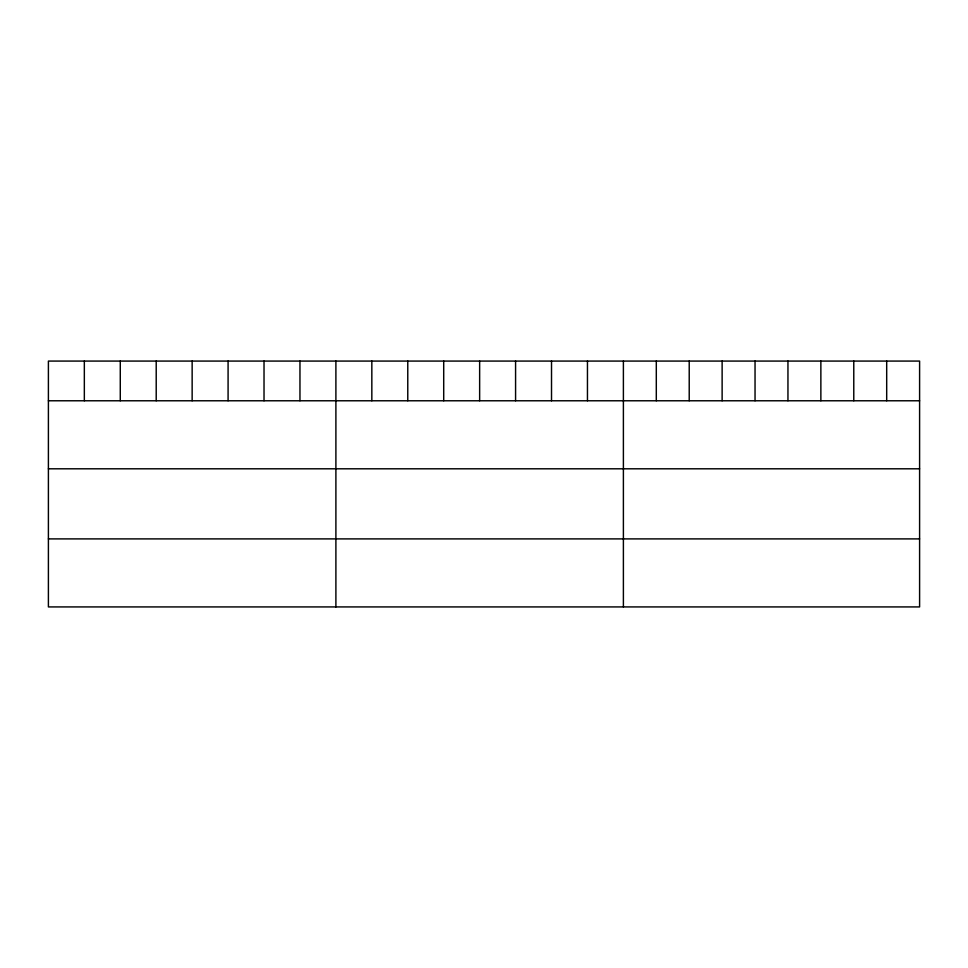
<?xml version="1.0" encoding="UTF-8"?>
<svg xmlns="http://www.w3.org/2000/svg" width="968" height="968" viewBox="0 0 968 968"><rect width="100%" height="100%" fill="white"/><g stroke="black" fill="none" stroke-linecap="round" stroke-linejoin="round"><path stroke-width="1.45" d="M919.6 400.776L919.6 606.924L48.4 606.924L48.4 361.076L919.6 361.076L919.6 400.776L48.4 400.776M48.4 468.802L919.6 468.802M48.4 538.898L919.6 538.898M886.688 361.076L886.688 400.776M853.776 361.076L853.776 400.776M820.864 361.076L820.864 400.776M787.952 361.076L787.952 400.776M755.04 361.076L755.04 400.776M722.128 361.076L722.128 400.776M689.216 361.076L689.216 400.776M656.304 361.076L656.304 400.776M623.392 361.076L623.392 606.924M587.455 361.076L587.455 400.776M551.518 361.076L551.518 400.776M515.581 361.076L515.581 400.776M479.644 361.076L479.644 400.776M443.707 361.076L443.707 400.776M407.77 361.076L407.77 400.776M371.833 361.076L371.833 400.776M335.896 361.076L335.896 606.924M299.959 361.076L299.959 400.776M264.022 361.076L264.022 400.776M228.085 361.076L228.085 400.776M192.148 361.076L192.148 400.776M156.211 361.076L156.211 400.776M120.274 361.076L120.274 400.776M84.337 361.076L84.337 400.776"/></g></svg>
